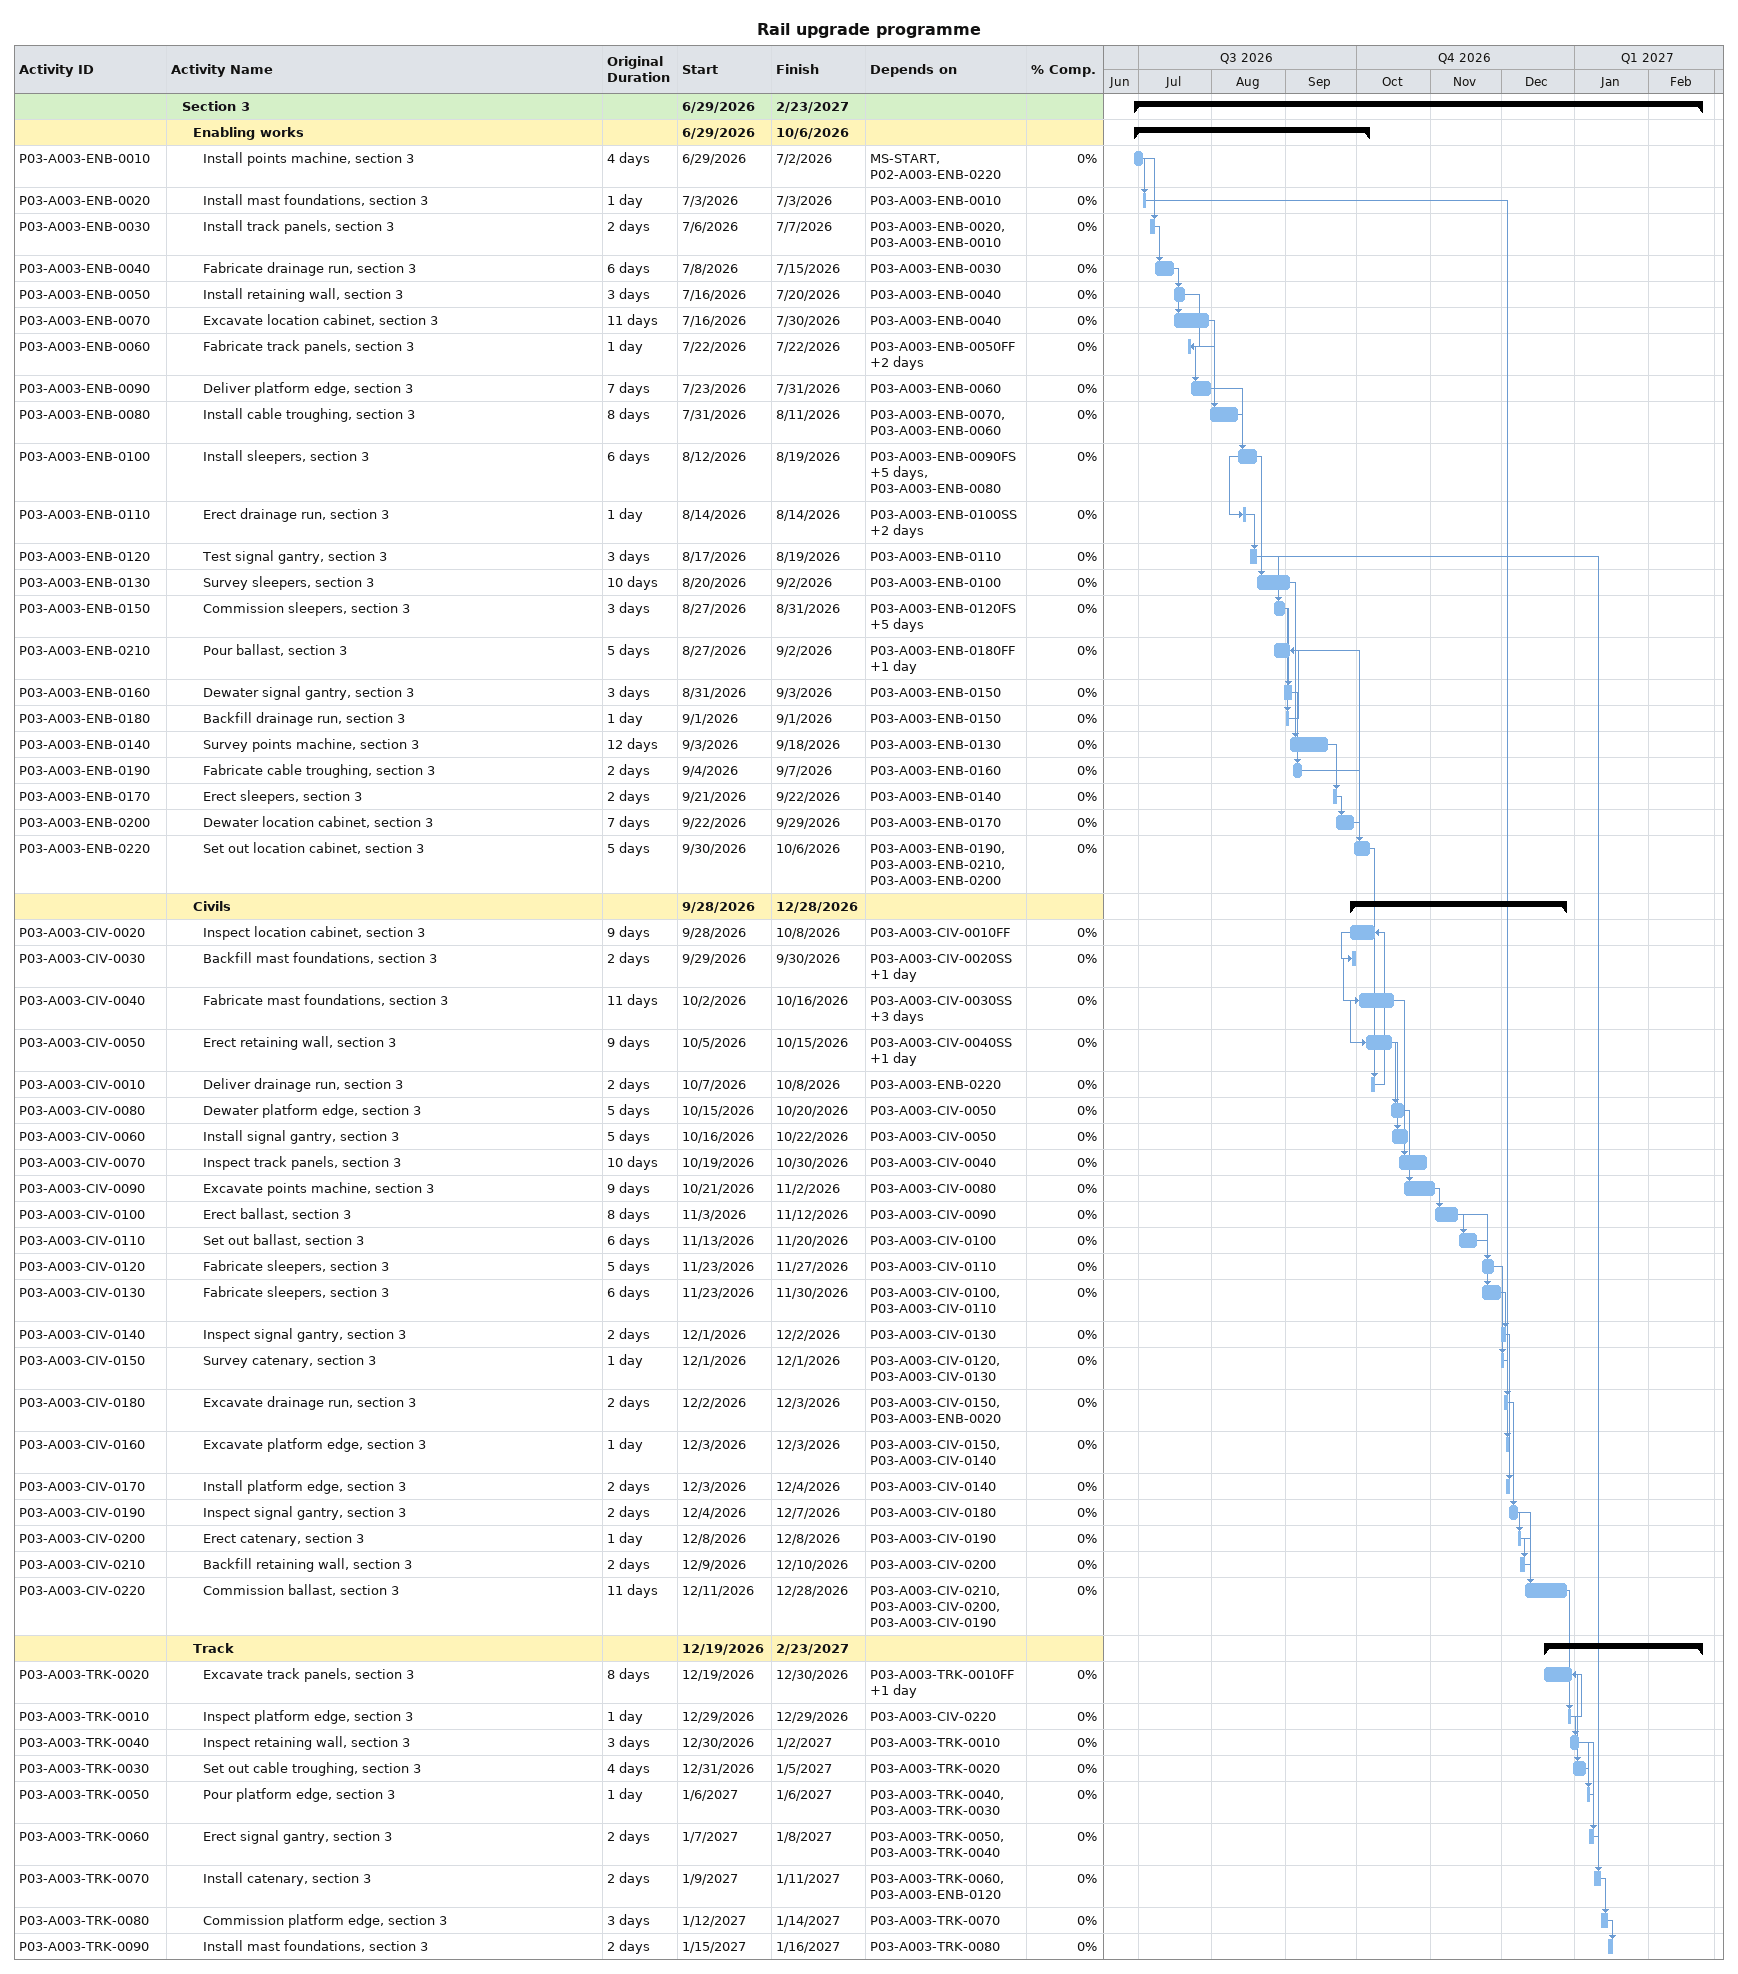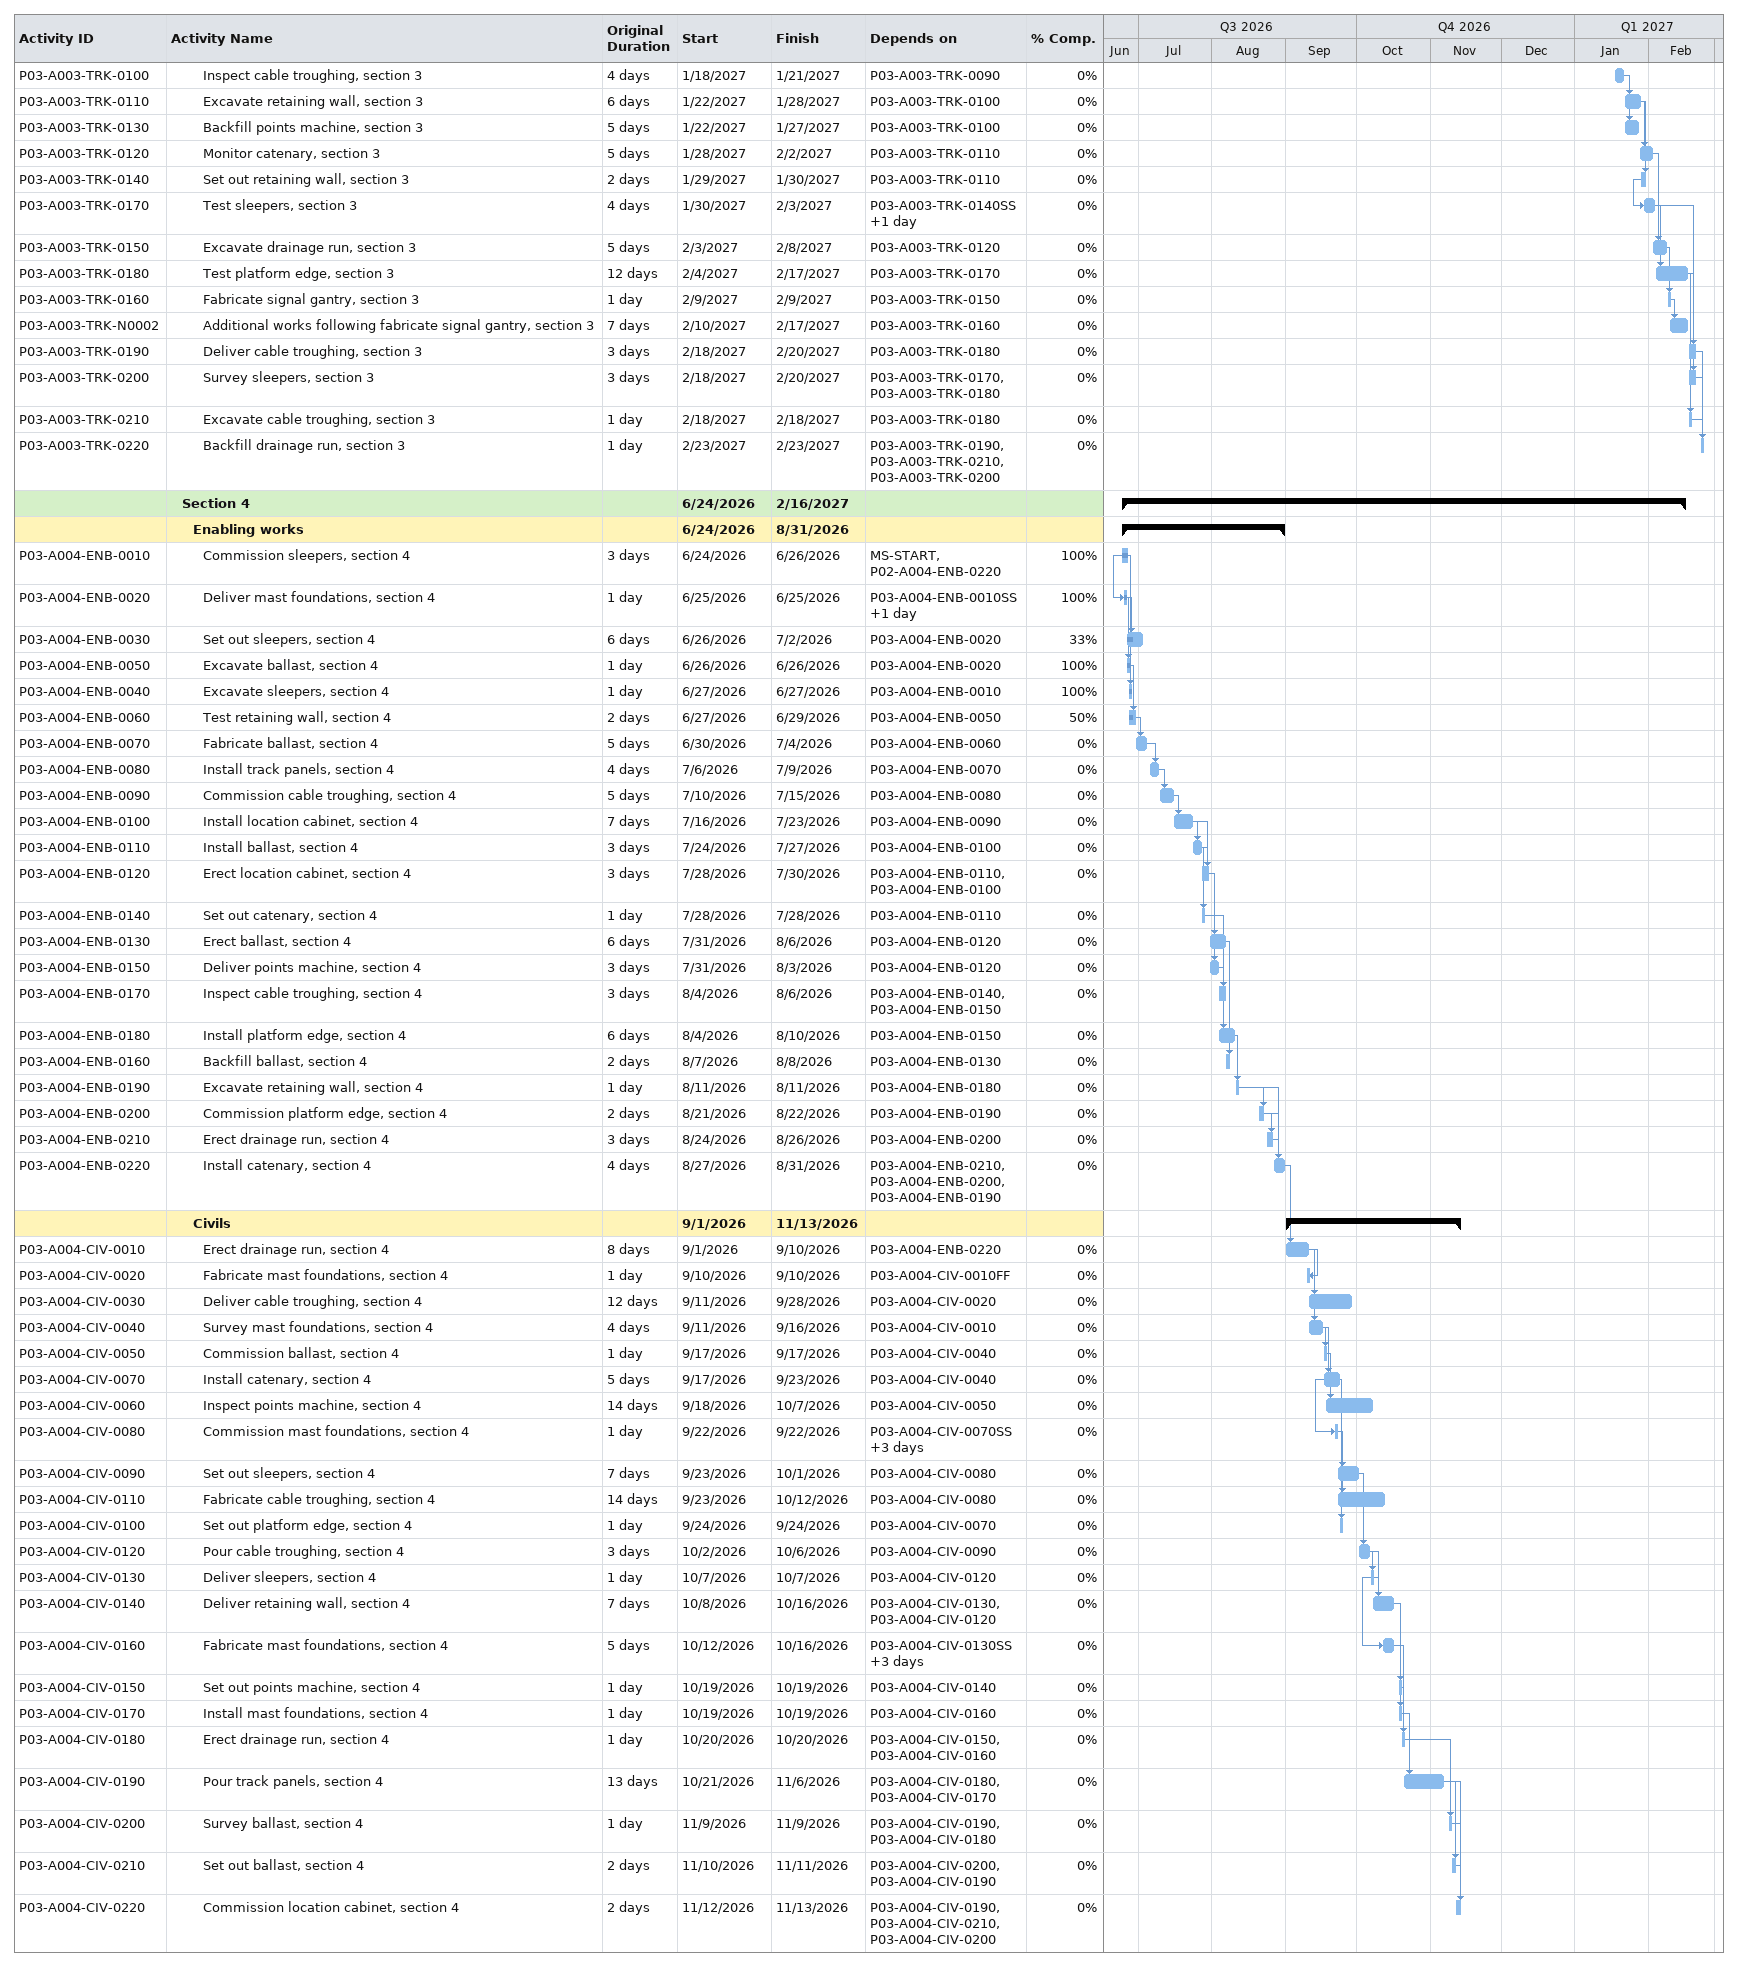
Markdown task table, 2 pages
Rail upgrade programme

| ID | Level | Task | Original duration | Start | Finish | Predecessors | % complete |
|---|---|---|---|---|---|---|---|
|  | 2 | **Section 3** |  | 2026-06-29 | 2027-02-23 |  |  |
|  | 3 | **Enabling works** |  | 2026-06-29 | 2026-10-06 |  |  |
| P03-A003-ENB-0010 | 4 | Install points machine, section 3 | 4d | 2026-06-29 | 2026-07-02 | MS-START, P02-A003-ENB-0220 | 0 |
| P03-A003-ENB-0020 | 4 | Install mast foundations, section 3 | 1d | 2026-07-03 | 2026-07-03 | P03-A003-ENB-0010 | 0 |
| P03-A003-ENB-0030 | 4 | Install track panels, section 3 | 2d | 2026-07-06 | 2026-07-07 | P03-A003-ENB-0020, P03-A003-ENB-0010 | 0 |
| P03-A003-ENB-0040 | 4 | Fabricate drainage run, section 3 | 6d | 2026-07-08 | 2026-07-15 | P03-A003-ENB-0030 | 0 |
| P03-A003-ENB-0050 | 4 | Install retaining wall, section 3 | 3d | 2026-07-16 | 2026-07-20 | P03-A003-ENB-0040 | 0 |
| P03-A003-ENB-0070 | 4 | Excavate location cabinet, section 3 | 11d | 2026-07-16 | 2026-07-30 | P03-A003-ENB-0040 | 0 |
| P03-A003-ENB-0060 | 4 | Fabricate track panels, section 3 | 1d | 2026-07-22 | 2026-07-22 | P03-A003-ENB-0050FF+2d | 0 |
| P03-A003-ENB-0090 | 4 | Deliver platform edge, section 3 | 7d | 2026-07-23 | 2026-07-31 | P03-A003-ENB-0060 | 0 |
| P03-A003-ENB-0080 | 4 | Install cable troughing, section 3 | 8d | 2026-07-31 | 2026-08-11 | P03-A003-ENB-0070, P03-A003-ENB-0060 | 0 |
| P03-A003-ENB-0100 | 4 | Install sleepers, section 3 | 6d | 2026-08-12 | 2026-08-19 | P03-A003-ENB-0090FS+5d, P03-A003-ENB-0080 | 0 |
| P03-A003-ENB-0110 | 4 | Erect drainage run, section 3 | 1d | 2026-08-14 | 2026-08-14 | P03-A003-ENB-0100SS+2d | 0 |
| P03-A003-ENB-0120 | 4 | Test signal gantry, section 3 | 3d | 2026-08-17 | 2026-08-19 | P03-A003-ENB-0110 | 0 |
| P03-A003-ENB-0130 | 4 | Survey sleepers, section 3 | 10d | 2026-08-20 | 2026-09-02 | P03-A003-ENB-0100 | 0 |
| P03-A003-ENB-0150 | 4 | Commission sleepers, section 3 | 3d | 2026-08-27 | 2026-08-31 | P03-A003-ENB-0120FS+5d | 0 |
| P03-A003-ENB-0210 | 4 | Pour ballast, section 3 | 5d | 2026-08-27 | 2026-09-02 | P03-A003-ENB-0180FF+1d | 0 |
| P03-A003-ENB-0160 | 4 | Dewater signal gantry, section 3 | 3d | 2026-08-31 | 2026-09-03 | P03-A003-ENB-0150 | 0 |
| P03-A003-ENB-0180 | 4 | Backfill drainage run, section 3 | 1d | 2026-09-01 | 2026-09-01 | P03-A003-ENB-0150 | 0 |
| P03-A003-ENB-0140 | 4 | Survey points machine, section 3 | 12d | 2026-09-03 | 2026-09-18 | P03-A003-ENB-0130 | 0 |
| P03-A003-ENB-0190 | 4 | Fabricate cable troughing, section 3 | 2d | 2026-09-04 | 2026-09-07 | P03-A003-ENB-0160 | 0 |
| P03-A003-ENB-0170 | 4 | Erect sleepers, section 3 | 2d | 2026-09-21 | 2026-09-22 | P03-A003-ENB-0140 | 0 |
| P03-A003-ENB-0200 | 4 | Dewater location cabinet, section 3 | 7d | 2026-09-22 | 2026-09-29 | P03-A003-ENB-0170 | 0 |
| P03-A003-ENB-0220 | 4 | Set out location cabinet, section 3 | 5d | 2026-09-30 | 2026-10-06 | P03-A003-ENB-0190, P03-A003-ENB-0210, P03-A003-ENB-0200 | 0 |
|  | 3 | **Civils** |  | 2026-09-28 | 2026-12-28 |  |  |
| P03-A003-CIV-0020 | 4 | Inspect location cabinet, section 3 | 9d | 2026-09-28 | 2026-10-08 | P03-A003-CIV-0010FF | 0 |
| P03-A003-CIV-0030 | 4 | Backfill mast foundations, section 3 | 2d | 2026-09-29 | 2026-09-30 | P03-A003-CIV-0020SS+1d | 0 |
| P03-A003-CIV-0040 | 4 | Fabricate mast foundations, section 3 | 11d | 2026-10-02 | 2026-10-16 | P03-A003-CIV-0030SS+3d | 0 |
| P03-A003-CIV-0050 | 4 | Erect retaining wall, section 3 | 9d | 2026-10-05 | 2026-10-15 | P03-A003-CIV-0040SS+1d | 0 |
| P03-A003-CIV-0010 | 4 | Deliver drainage run, section 3 | 2d | 2026-10-07 | 2026-10-08 | P03-A003-ENB-0220 | 0 |
| P03-A003-CIV-0080 | 4 | Dewater platform edge, section 3 | 5d | 2026-10-15 | 2026-10-20 | P03-A003-CIV-0050 | 0 |
| P03-A003-CIV-0060 | 4 | Install signal gantry, section 3 | 5d | 2026-10-16 | 2026-10-22 | P03-A003-CIV-0050 | 0 |
| P03-A003-CIV-0070 | 4 | Inspect track panels, section 3 | 10d | 2026-10-19 | 2026-10-30 | P03-A003-CIV-0040 | 0 |
| P03-A003-CIV-0090 | 4 | Excavate points machine, section 3 | 9d | 2026-10-21 | 2026-11-02 | P03-A003-CIV-0080 | 0 |
| P03-A003-CIV-0100 | 4 | Erect ballast, section 3 | 8d | 2026-11-03 | 2026-11-12 | P03-A003-CIV-0090 | 0 |
| P03-A003-CIV-0110 | 4 | Set out ballast, section 3 | 6d | 2026-11-13 | 2026-11-20 | P03-A003-CIV-0100 | 0 |
| P03-A003-CIV-0120 | 4 | Fabricate sleepers, section 3 | 5d | 2026-11-23 | 2026-11-27 | P03-A003-CIV-0110 | 0 |
| P03-A003-CIV-0130 | 4 | Fabricate sleepers, section 3 | 6d | 2026-11-23 | 2026-11-30 | P03-A003-CIV-0100, P03-A003-CIV-0110 | 0 |
| P03-A003-CIV-0140 | 4 | Inspect signal gantry, section 3 | 2d | 2026-12-01 | 2026-12-02 | P03-A003-CIV-0130 | 0 |
| P03-A003-CIV-0150 | 4 | Survey catenary, section 3 | 1d | 2026-12-01 | 2026-12-01 | P03-A003-CIV-0120, P03-A003-CIV-0130 | 0 |
| P03-A003-CIV-0180 | 4 | Excavate drainage run, section 3 | 2d | 2026-12-02 | 2026-12-03 | P03-A003-CIV-0150, P03-A003-ENB-0020 | 0 |
| P03-A003-CIV-0160 | 4 | Excavate platform edge, section 3 | 1d | 2026-12-03 | 2026-12-03 | P03-A003-CIV-0150, P03-A003-CIV-0140 | 0 |
| P03-A003-CIV-0170 | 4 | Install platform edge, section 3 | 2d | 2026-12-03 | 2026-12-04 | P03-A003-CIV-0140 | 0 |
| P03-A003-CIV-0190 | 4 | Inspect signal gantry, section 3 | 2d | 2026-12-04 | 2026-12-07 | P03-A003-CIV-0180 | 0 |
| P03-A003-CIV-0200 | 4 | Erect catenary, section 3 | 1d | 2026-12-08 | 2026-12-08 | P03-A003-CIV-0190 | 0 |
| P03-A003-CIV-0210 | 4 | Backfill retaining wall, section 3 | 2d | 2026-12-09 | 2026-12-10 | P03-A003-CIV-0200 | 0 |
| P03-A003-CIV-0220 | 4 | Commission ballast, section 3 | 11d | 2026-12-11 | 2026-12-28 | P03-A003-CIV-0210, P03-A003-CIV-0200, P03-A003-CIV-0190 | 0 |
|  | 3 | **Track** |  | 2026-12-19 | 2027-02-23 |  |  |
| P03-A003-TRK-0020 | 4 | Excavate track panels, section 3 | 8d | 2026-12-19 | 2026-12-30 | P03-A003-TRK-0010FF+1d | 0 |
| P03-A003-TRK-0010 | 4 | Inspect platform edge, section 3 | 1d | 2026-12-29 | 2026-12-29 | P03-A003-CIV-0220 | 0 |
| P03-A003-TRK-0040 | 4 | Inspect retaining wall, section 3 | 3d | 2026-12-30 | 2027-01-02 | P03-A003-TRK-0010 | 0 |
| P03-A003-TRK-0030 | 4 | Set out cable troughing, section 3 | 4d | 2026-12-31 | 2027-01-05 | P03-A003-TRK-0020 | 0 |
| P03-A003-TRK-0050 | 4 | Pour platform edge, section 3 | 1d | 2027-01-06 | 2027-01-06 | P03-A003-TRK-0040, P03-A003-TRK-0030 | 0 |
| P03-A003-TRK-0060 | 4 | Erect signal gantry, section 3 | 2d | 2027-01-07 | 2027-01-08 | P03-A003-TRK-0050, P03-A003-TRK-0040 | 0 |
| P03-A003-TRK-0070 | 4 | Install catenary, section 3 | 2d | 2027-01-09 | 2027-01-11 | P03-A003-TRK-0060, P03-A003-ENB-0120 | 0 |
| P03-A003-TRK-0080 | 4 | Commission platform edge, section 3 | 3d | 2027-01-12 | 2027-01-14 | P03-A003-TRK-0070 | 0 |
| P03-A003-TRK-0090 | 4 | Install mast foundations, section 3 | 2d | 2027-01-15 | 2027-01-16 | P03-A003-TRK-0080 | 0 |
| P03-A003-TRK-0100 | 4 | Inspect cable troughing, section 3 | 4d | 2027-01-18 | 2027-01-21 | P03-A003-TRK-0090 | 0 |
| P03-A003-TRK-0110 | 4 | Excavate retaining wall, section 3 | 6d | 2027-01-22 | 2027-01-28 | P03-A003-TRK-0100 | 0 |
| P03-A003-TRK-0130 | 4 | Backfill points machine, section 3 | 5d | 2027-01-22 | 2027-01-27 | P03-A003-TRK-0100 | 0 |
| P03-A003-TRK-0120 | 4 | Monitor catenary, section 3 | 5d | 2027-01-28 | 2027-02-02 | P03-A003-TRK-0110 | 0 |
| P03-A003-TRK-0140 | 4 | Set out retaining wall, section 3 | 2d | 2027-01-29 | 2027-01-30 | P03-A003-TRK-0110 | 0 |
| P03-A003-TRK-0170 | 4 | Test sleepers, section 3 | 4d | 2027-01-30 | 2027-02-03 | P03-A003-TRK-0140SS+1d | 0 |
| P03-A003-TRK-0150 | 4 | Excavate drainage run, section 3 | 5d | 2027-02-03 | 2027-02-08 | P03-A003-TRK-0120 | 0 |
| P03-A003-TRK-0180 | 4 | Test platform edge, section 3 | 12d | 2027-02-04 | 2027-02-17 | P03-A003-TRK-0170 | 0 |
| P03-A003-TRK-0160 | 4 | Fabricate signal gantry, section 3 | 1d | 2027-02-09 | 2027-02-09 | P03-A003-TRK-0150 | 0 |
| P03-A003-TRK-N0002 | 4 | Additional works following fabricate signal gantry, section 3 | 7d | 2027-02-10 | 2027-02-17 | P03-A003-TRK-0160 | 0 |
| P03-A003-TRK-0190 | 4 | Deliver cable troughing, section 3 | 3d | 2027-02-18 | 2027-02-20 | P03-A003-TRK-0180 | 0 |
| P03-A003-TRK-0200 | 4 | Survey sleepers, section 3 | 3d | 2027-02-18 | 2027-02-20 | P03-A003-TRK-0170, P03-A003-TRK-0180 | 0 |
| P03-A003-TRK-0210 | 4 | Excavate cable troughing, section 3 | 1d | 2027-02-18 | 2027-02-18 | P03-A003-TRK-0180 | 0 |
| P03-A003-TRK-0220 | 4 | Backfill drainage run, section 3 | 1d | 2027-02-23 | 2027-02-23 | P03-A003-TRK-0190, P03-A003-TRK-0210, P03-A003-TRK-0200 | 0 |
|  | 2 | **Section 4** |  | 2026-06-24 | 2027-02-16 |  |  |
|  | 3 | **Enabling works** |  | 2026-06-24 | 2026-08-31 |  |  |
| P03-A004-ENB-0010 | 4 | Commission sleepers, section 4 | 3d | 2026-06-24 | 2026-06-26 | MS-START, P02-A004-ENB-0220 | 100 |
| P03-A004-ENB-0020 | 4 | Deliver mast foundations, section 4 | 1d | 2026-06-25 | 2026-06-25 | P03-A004-ENB-0010SS+1d | 100 |
| P03-A004-ENB-0030 | 4 | Set out sleepers, section 4 | 6d | 2026-06-26 | 2026-07-02 | P03-A004-ENB-0020 | 33 |
| P03-A004-ENB-0050 | 4 | Excavate ballast, section 4 | 1d | 2026-06-26 | 2026-06-26 | P03-A004-ENB-0020 | 100 |
| P03-A004-ENB-0040 | 4 | Excavate sleepers, section 4 | 1d | 2026-06-27 | 2026-06-27 | P03-A004-ENB-0010 | 100 |
| P03-A004-ENB-0060 | 4 | Test retaining wall, section 4 | 2d | 2026-06-27 | 2026-06-29 | P03-A004-ENB-0050 | 50 |
| P03-A004-ENB-0070 | 4 | Fabricate ballast, section 4 | 5d | 2026-06-30 | 2026-07-04 | P03-A004-ENB-0060 | 0 |
| P03-A004-ENB-0080 | 4 | Install track panels, section 4 | 4d | 2026-07-06 | 2026-07-09 | P03-A004-ENB-0070 | 0 |
| P03-A004-ENB-0090 | 4 | Commission cable troughing, section 4 | 5d | 2026-07-10 | 2026-07-15 | P03-A004-ENB-0080 | 0 |
| P03-A004-ENB-0100 | 4 | Install location cabinet, section 4 | 7d | 2026-07-16 | 2026-07-23 | P03-A004-ENB-0090 | 0 |
| P03-A004-ENB-0110 | 4 | Install ballast, section 4 | 3d | 2026-07-24 | 2026-07-27 | P03-A004-ENB-0100 | 0 |
| P03-A004-ENB-0120 | 4 | Erect location cabinet, section 4 | 3d | 2026-07-28 | 2026-07-30 | P03-A004-ENB-0110, P03-A004-ENB-0100 | 0 |
| P03-A004-ENB-0140 | 4 | Set out catenary, section 4 | 1d | 2026-07-28 | 2026-07-28 | P03-A004-ENB-0110 | 0 |
| P03-A004-ENB-0130 | 4 | Erect ballast, section 4 | 6d | 2026-07-31 | 2026-08-06 | P03-A004-ENB-0120 | 0 |
| P03-A004-ENB-0150 | 4 | Deliver points machine, section 4 | 3d | 2026-07-31 | 2026-08-03 | P03-A004-ENB-0120 | 0 |
| P03-A004-ENB-0170 | 4 | Inspect cable troughing, section 4 | 3d | 2026-08-04 | 2026-08-06 | P03-A004-ENB-0140, P03-A004-ENB-0150 | 0 |
| P03-A004-ENB-0180 | 4 | Install platform edge, section 4 | 6d | 2026-08-04 | 2026-08-10 | P03-A004-ENB-0150 | 0 |
| P03-A004-ENB-0160 | 4 | Backfill ballast, section 4 | 2d | 2026-08-07 | 2026-08-08 | P03-A004-ENB-0130 | 0 |
| P03-A004-ENB-0190 | 4 | Excavate retaining wall, section 4 | 1d | 2026-08-11 | 2026-08-11 | P03-A004-ENB-0180 | 0 |
| P03-A004-ENB-0200 | 4 | Commission platform edge, section 4 | 2d | 2026-08-21 | 2026-08-22 | P03-A004-ENB-0190 | 0 |
| P03-A004-ENB-0210 | 4 | Erect drainage run, section 4 | 3d | 2026-08-24 | 2026-08-26 | P03-A004-ENB-0200 | 0 |
| P03-A004-ENB-0220 | 4 | Install catenary, section 4 | 4d | 2026-08-27 | 2026-08-31 | P03-A004-ENB-0210, P03-A004-ENB-0200, P03-A004-ENB-0190 | 0 |
|  | 3 | **Civils** |  | 2026-09-01 | 2026-11-13 |  |  |
| P03-A004-CIV-0010 | 4 | Erect drainage run, section 4 | 8d | 2026-09-01 | 2026-09-10 | P03-A004-ENB-0220 | 0 |
| P03-A004-CIV-0020 | 4 | Fabricate mast foundations, section 4 | 1d | 2026-09-10 | 2026-09-10 | P03-A004-CIV-0010FF | 0 |
| P03-A004-CIV-0030 | 4 | Deliver cable troughing, section 4 | 12d | 2026-09-11 | 2026-09-28 | P03-A004-CIV-0020 | 0 |
| P03-A004-CIV-0040 | 4 | Survey mast foundations, section 4 | 4d | 2026-09-11 | 2026-09-16 | P03-A004-CIV-0010 | 0 |
| P03-A004-CIV-0050 | 4 | Commission ballast, section 4 | 1d | 2026-09-17 | 2026-09-17 | P03-A004-CIV-0040 | 0 |
| P03-A004-CIV-0070 | 4 | Install catenary, section 4 | 5d | 2026-09-17 | 2026-09-23 | P03-A004-CIV-0040 | 0 |
| P03-A004-CIV-0060 | 4 | Inspect points machine, section 4 | 14d | 2026-09-18 | 2026-10-07 | P03-A004-CIV-0050 | 0 |
| P03-A004-CIV-0080 | 4 | Commission mast foundations, section 4 | 1d | 2026-09-22 | 2026-09-22 | P03-A004-CIV-0070SS+3d | 0 |
| P03-A004-CIV-0090 | 4 | Set out sleepers, section 4 | 7d | 2026-09-23 | 2026-10-01 | P03-A004-CIV-0080 | 0 |
| P03-A004-CIV-0110 | 4 | Fabricate cable troughing, section 4 | 14d | 2026-09-23 | 2026-10-12 | P03-A004-CIV-0080 | 0 |
| P03-A004-CIV-0100 | 4 | Set out platform edge, section 4 | 1d | 2026-09-24 | 2026-09-24 | P03-A004-CIV-0070 | 0 |
| P03-A004-CIV-0120 | 4 | Pour cable troughing, section 4 | 3d | 2026-10-02 | 2026-10-06 | P03-A004-CIV-0090 | 0 |
| P03-A004-CIV-0130 | 4 | Deliver sleepers, section 4 | 1d | 2026-10-07 | 2026-10-07 | P03-A004-CIV-0120 | 0 |
| P03-A004-CIV-0140 | 4 | Deliver retaining wall, section 4 | 7d | 2026-10-08 | 2026-10-16 | P03-A004-CIV-0130, P03-A004-CIV-0120 | 0 |
| P03-A004-CIV-0160 | 4 | Fabricate mast foundations, section 4 | 5d | 2026-10-12 | 2026-10-16 | P03-A004-CIV-0130SS+3d | 0 |
| P03-A004-CIV-0150 | 4 | Set out points machine, section 4 | 1d | 2026-10-19 | 2026-10-19 | P03-A004-CIV-0140 | 0 |
| P03-A004-CIV-0170 | 4 | Install mast foundations, section 4 | 1d | 2026-10-19 | 2026-10-19 | P03-A004-CIV-0160 | 0 |
| P03-A004-CIV-0180 | 4 | Erect drainage run, section 4 | 1d | 2026-10-20 | 2026-10-20 | P03-A004-CIV-0150, P03-A004-CIV-0160 | 0 |
| P03-A004-CIV-0190 | 4 | Pour track panels, section 4 | 13d | 2026-10-21 | 2026-11-06 | P03-A004-CIV-0180, P03-A004-CIV-0170 | 0 |
| P03-A004-CIV-0200 | 4 | Survey ballast, section 4 | 1d | 2026-11-09 | 2026-11-09 | P03-A004-CIV-0190, P03-A004-CIV-0180 | 0 |
| P03-A004-CIV-0210 | 4 | Set out ballast, section 4 | 2d | 2026-11-10 | 2026-11-11 | P03-A004-CIV-0200, P03-A004-CIV-0190 | 0 |
| P03-A004-CIV-0220 | 4 | Commission location cabinet, section 4 | 2d | 2026-11-12 | 2026-11-13 | P03-A004-CIV-0190, P03-A004-CIV-0210, P03-A004-CIV-0200 | 0 |
